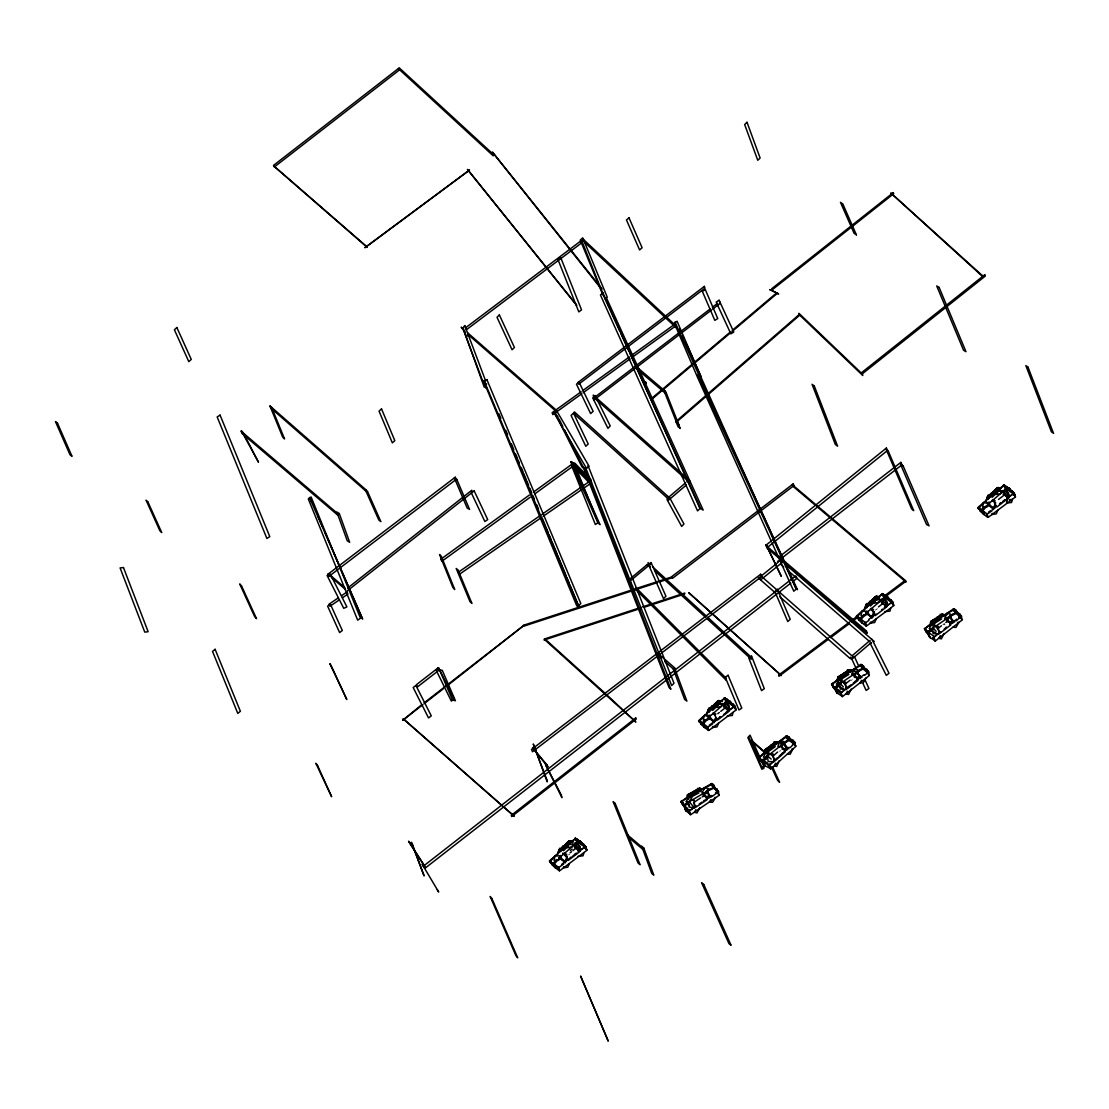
<?xml version="1.0" encoding="UTF-8"?>
<svg xmlns="http://www.w3.org/2000/svg" width="1109" height="1109" viewBox="0 0 1109 1109"><rect width="100%" height="100%" fill="white"/><g stroke="black" fill="none" stroke-linecap="round" stroke-linejoin="round"><path stroke-width="0.75" stroke-dasharray="5 3.75" d="M779.682 751.32L780.486 750.543M851.338 680.399L852.197 679.665M944.175 624.811L945.048 624.09M942.927 624.672L944.411 623.549M568.598 854.859L569.569 854.166M875.458 610.102L877.399 608.744"/><path stroke-width="1.5" d="M766.014 758.903L766.125 757.641L765.737 758.681M838.044 683.283L837.711 686.457L838.293 684.267M932.017 625.393L932.517 620.624L931.352 625.019M931.255 629.468L931.116 630.702L936.162 633.1M687.344 802.916L687.164 804.122L689.507 805.508M764.115 753.676L764.947 749.92M836.935 680.857L837.863 677.211L838.764 679.928M838.03 686.027L838.307 684.918L838.265 686.277L843.311 688.675M929.508 626.391L930.701 621.636L935.372 618.725L935.76 620.541L931.033 623.3L930.659 621.484L931.602 624.353M930.867 630.453L931.144 629.344M765.529 753.358L766.679 748.783M765.279 759.208L765.848 756.92M838.501 680.593L839.665 676.199M930.562 630.882L930.853 629.787M874.419 612.043L873.088 616.978L866.642 613.832L867.072 612.265M567.087 858.574L566.242 861.707L559.782 858.546L560.641 855.413M716.289 718.272L715.444 721.391L708.984 718.23L709.829 715.111M995.577 505.191L994.718 508.338L988.271 505.191L989.131 502.058M687.83 799.395L688.994 795.195M686.804 804.205L687.372 802.098M890.777 608.092L889.931 611.142L884.927 611.613M1007 501.337L1007.402 499.909M1006.778 502.155L1006.556 502.973L1011.56 502.502L1012.406 499.452L1009.065 499.757M583.889 852.766L583.057 855.801L578.066 856.3M733.091 712.449L732.259 715.499L727.254 715.984M686.416 798.563L687.4 795.028L688.232 799.256M686.942 803.859L687.247 802.791M557.591 854.249L559.116 849.702L559.643 850.298M706.281 715.444L708.318 709.4L709.372 710.592M863.966 611.073L865.99 605.015L866.517 605.597M985.596 502.432L987.62 496.375L988.674 497.553M866.6 603.532L864.23 609.798M988.23 494.891L985.859 501.157M559.726 848.233L557.342 854.471M708.928 707.93L706.544 714.154M866.961 614.081L868.084 611.17M988.59 505.441L989.713 502.529M560.1 858.796L561.223 855.885M709.289 718.493L710.412 715.582M775.538 763.228L774.359 766.028L776.73 766.444L779.1 760.843M870.676 621.969L870.163 623.147L874.641 622.523L876.249 618.85M992.305 513.342L991.793 514.507L996.27 513.883L997.878 510.209M563.816 866.711L563.317 867.862L567.78 867.224L569.388 863.551M713.018 726.395L712.505 727.559L716.982 726.908L718.59 723.248M874.169 611.627L871.466 617.145L865.602 612.917M847.415 691.24L846.084 693.943L848.579 694.47L851.213 689.063M995.12 504.373L993.096 508.504L987.856 504.969M940.252 635.665L938.935 638.368L941.416 638.881L944.064 633.489M715.832 717.44L713.808 721.571L708.554 718.022M695.856 809.709L694.4 812.301L696.979 812.939L699.876 807.74M861.596 680.302L860.168 682.811L863.162 682.978L866.032 677.946M710.911 799.644L709.372 802.029L712.546 802.334L715.61 797.537L714.598 797.454M555.789 855.302L549.717 862.137L554.431 863.897L558.077 859.808M559.283 858.435L560.502 857.077M707.265 719.491L703.619 723.595L698.92 721.82L704.991 714.986L709.705 716.761M862.677 610.629L856.592 617.436L861.277 619.155L864.937 615.079M987.772 505.066L982.907 510.514L978.221 508.795L984.307 501.989L988.992 503.708M773.555 761.134L769.022 765.806L763.089 760.705L767.636 756.033L771.185 759.097M759.166 757.821L763.713 753.163M763.727 761.218L768.287 756.56M781.291 754.203L782.885 752.664M786.808 740.632L782.982 744.305L788.887 748.783M790.163 747.563L795.278 742.67L789.372 738.178M561.043 848.579L569.18 840.955L569.971 844.601M712.671 710.398L719.173 704.298L718.382 700.638L708.623 709.802L709.15 712.228M563.469 850.714L568.349 846.125M867.917 603.864L876.068 596.268L876.872 599.969M870.357 606.055L875.251 601.494M991.987 497.414L998.502 491.329L997.698 487.627L987.925 496.749L988.452 499.216M775.69 759.402L768.981 765.46L770.63 769.147L795.805 746.412L794.141 742.739L792.464 744.25M779.045 756.38L780.722 754.855M782.399 753.344L789.109 747.286M840.58 693.444L845.446 689.063M928.081 632.31L932.946 627.93L936.148 631.271M933.418 637.869L938.283 633.489M929.564 624.7L924.684 629.066L928.649 632.879L933.515 628.512M707.958 710.287L718.272 701.151M558.756 850.603L569.083 841.468M987.26 497.262L997.601 488.154M865.63 605.902L875.971 596.794L878.869 598.361M775.108 759.804L775.898 759.111M776.688 758.417L777.478 757.724M772.793 756.269L777.631 752.041M706.1 719.561L701.013 723.969L699.294 720.004L724.773 697.991L726.478 701.955L707.805 718.091M556.898 859.877L551.811 864.271L550.092 860.321L575.571 838.307L577.29 842.258L558.603 858.408M985.416 506.577L980.314 510.958L978.582 506.965L1004.102 485.049L1005.835 489.041L988.812 503.652M863.786 615.218L858.685 619.598L856.952 615.606L882.473 593.689L884.206 597.682L865.491 613.762M852.419 655.502L870.08 640.392M871.244 642.596L851.615 659.384L850.451 657.18M685.487 482.928L667.479 498.232L668.311 500.353L686.319 485.035M686.873 481.75L688.259 480.571L689.091 482.692M730.11 332.187L652.328 397.84L652.716 398.505L731.524 331.979M732.19 330.44L776.785 292.804L777.159 293.469L732.564 331.106M854.609 681.883L856.592 680.219M945.714 627.763L946.573 627.029M860.556 669.268L856.384 672.733L861.832 677.641M864.604 675.339L868.777 671.888L863.343 666.966M953.407 613.693L949.235 617.145L954.669 622.066M956.055 620.915L961.628 616.313L956.18 611.392M778.463 562.027L759.305 577.539L760.663 579.882L782.774 561.986L781.415 559.643L779.946 560.835M347.769 587.978L471.796 490.247L472.489 492.202L347.422 590.75M686.374 797.912L681.217 801.959L684.516 806.146L689.673 802.098M840.525 693.111L844.129 690.283M845.931 688.869L849.536 686.041M853.14 683.213L854.942 681.799M856.744 680.385L863.953 674.743M958.592 617.755L960.394 616.341L962.071 620.028L935.053 641.224L933.376 637.536L936.98 634.708M938.782 633.294L940.584 631.88M944.189 629.053L945.991 627.639M949.581 624.811L956.79 619.169M790.772 583.126L424.858 868.389L423.624 865.99L795.735 575.89L796.983 578.288L793.254 581.185M421.392 704.977L402.692 720.351L422.973 704.589M424.095 702.884L445.735 686.083M447.093 685.029L524.183 625.171L447.315 685.695M424.331 703.536L443.267 688.841M717.814 713.641L719.284 712.491M720.753 711.354L725.91 707.362M570.081 852.807L571.565 851.67M573.034 850.52L576.708 847.664L579.175 852.1L568.335 860.362L564.952 854.609M723.914 714.21L724.787 713.544M726.52 712.2L725.646 712.865L734.74 706.114L736.237 709.885L708.928 730.401L707.431 726.631M727.379 711.534L728.253 710.855M574.725 854.526L576.458 853.181L572.798 855.996M999.154 489.998L1000.263 489.138M998.571 499.424L1005.211 494.309M1003.215 501.171L1004.948 499.826M1007.554 497.83L1006.681 498.496L1014.056 493.103L1015.553 496.915L988.202 517.348L986.705 513.536M877.524 598.638L878.633 597.779M878.425 606.928L883.582 602.949M881.586 609.811L882.445 609.132M884.192 607.801L885.925 606.471M774.775 742.753L776.245 741.616L776.799 744.111M594.618 397.396L710.231 308.912M712.325 307.304L717.592 303.27M711.742 309.841L594.036 399.933L593.565 398.2M712.796 309.037L720.157 303.409L719.686 301.662M765.182 750.1L773.292 743.876M570.373 850.464L572.189 849.092M847.082 687.83L847.941 687.178M848.787 686.54L851.338 684.6M945.894 622.426L947.377 621.303M850.09 680.247L844.906 684.184L841.953 681.078M941.444 625.795L937.743 628.609L935.788 626.543M465.309 327.987L581.047 240.778L581.795 242.788L466.057 329.997M709.247 725.258L720.171 717.052M561.875 864.202L569.153 858.726M988.521 512.178L990.351 510.805M992.167 509.447L995.813 506.73M999.472 503.999L1001.288 502.64M1003.118 501.282L1004.934 499.909M828.132 638.077L778.643 675.118L778.989 676.268L828.492 639.214M829.185 637.287L849.203 622.301M850.256 621.511L857.631 615.994M883.956 596.295L905.013 580.52L905.374 581.671L885.356 596.656M830.599 637.647L849.549 623.452M851.657 621.872L857.978 617.145M868.721 619.446L876.013 613.998M885.134 607.191L892.426 601.743L893.923 605.556L866.573 625.989L865.075 622.177M529.34 495.071L440.925 559.144L441.784 561.32L530.185 497.248M533.762 491.869L573.547 463.035L574.393 465.212M534.607 494.032L573.284 466.002M703.633 800.837L704.575 800.157M581.116 391.768L552.143 412.673L552.809 414.627L581.781 393.723M582.502 390.77L629.413 356.918M632.172 354.922L674.951 324.064M583.168 392.725L630.078 358.872M632.837 356.876L675.617 326.018M776.258 741.644L765.265 749.587L765.806 752.054M766.069 753.288L775.233 746.662M710.772 788.513L706.294 791.715L711.216 797.038L718.687 791.687L713.752 786.378M705.282 720.226L706.821 719.131M706.655 728.114L712.837 723.72M559.158 858.338L560.71 857.243L565.174 862.941M559.005 867.335L563.635 864.036M983.018 508.269L987.662 504.969M987.481 513.938L992.111 510.653M862.941 615.8L864.479 614.705M864.299 623.674L868.943 620.388M719.464 717.357L720.434 716.677M569.652 858.103L571.232 856.98M999.722 503.625L1000.692 502.945M541.067 514.964L458.35 572.244L459.237 574.42L540.845 517.903M542.176 514.202L580.769 487.461M582.987 485.936L590.695 480.585L591.582 482.762L583.861 488.112M543.05 516.378L581.657 489.637M854.595 673.773L833.58 688.107L831.708 684.225L860.362 664.665L862.234 668.561L856.508 672.47M696.355 805.966L688.703 811.178L688.065 810.554M702.08 802.07L699.252 803.942M705.906 799.464L711.645 795.569M715.471 792.963L717.371 791.66L719.076 795.375L690.408 814.879L689.271 812.412M338.106 598.014L329.123 604.1L329.928 606.276L338.91 600.191M341.697 595.575L347.089 591.929L347.893 594.091L342.501 597.751M838.154 677.391L849.896 669.586M930.992 621.816L933.348 620.264M934.915 619.21L942.747 614.012M693.582 802.569L700.652 797.926M702.233 796.886L703.799 795.86M719.88 701.65L725.023 698.323L730.041 701.387M724.912 704.714L728.336 702.496M570.678 841.967L575.821 838.64L580.839 841.703M575.71 845.03L579.134 842.812M727.684 701.969L724.26 704.187L729.75 709.677L734.893 706.364L729.403 700.874M999.209 488.695L1004.352 485.382L1009.37 488.404M1004.227 491.717L1007.651 489.513M877.579 597.335L882.722 594.022L887.741 597.044M882.598 600.357L886.022 598.153M885.384 597.626L881.946 599.83L887.422 605.292L892.579 601.993L887.089 596.531M848.829 674.48L839.139 680.524L838.182 676.92L849.813 669.656L850.451 672.054M941.68 618.905L931.99 624.949L931.033 621.345L942.65 614.081L943.288 616.479M777.52 561.473L780.32 559.782L782.399 561.598M789.192 740.299L782.774 744.139L779.53 741.2L787.556 736.418L790.8 739.343M688.994 794.501L690.228 793.794M691.864 792.852L700.084 788.139M690.865 797.205L698.989 792.852M946.379 613.707L954.78 609.423L957.455 612.667M955.778 613.527L949.054 616.964M862.927 669.115L856.203 672.539L853.528 669.282L861.943 664.998L864.618 668.256M329.179 574.517L327.072 575.474L343.735 608.328L346.895 606.9L330.232 574.032M704.049 787.972L712.768 784.215L714.848 787.764M706.128 791.521L713.115 788.513M641.057 607.344L544.242 639.047L544.089 640.032L640.919 608.328M642.61 606.845L684.78 593.038L684.641 594.008L644.038 607.302M657.29 582.627L524.002 626.1L524.086 625.088L672.193 576.791L672.096 577.803L658.94 582.1M999.542 488.833L996.603 488.889L999.819 490.788M1001.275 490.76L1005.683 490.691L1004.394 489.928M876.443 597.501L879.382 597.46M881.114 599.373L884.053 599.331L882.764 598.569M720.226 701.858L717.287 701.9L720.476 703.744M721.945 703.716L726.353 703.661L725.078 702.926M572.494 842.147L568.099 842.202L570.012 843.311M574.212 844.004L577.151 843.963L575.238 842.868M705.047 796.373L710.107 796.387L706.807 790.357M792.006 748.894L792.893 748.908L790.232 754.162L787.432 754.106M780.098 742.254L774.9 742.143L776.827 742.6M768.606 753.857L773.098 753.981L774.137 761.717L768.149 761.536L767.733 758.445M780.736 744.084L784.326 744.25L781.415 743.377M778.504 742.503L773.611 742.226L776.508 743.127M957.926 622.315L958.883 622.371L956 627.403L953.005 627.237M946.809 614.816L941.416 614.428L943.163 615.065M853.972 670.39L848.565 670.016L850.312 670.64M948.223 616.951L950.635 617.172M855.386 672.525L857.798 672.747L855.094 671.638M945.228 614.954L940.058 614.455L944.106 616.16M852.391 670.529L847.207 670.03L851.268 671.735M935.275 626.044L938.2 626.349L938.949 634.057L933.113 633.461L932.808 630.369M840.982 681.481L843.894 681.772M704.354 789.123L698.781 788.457L700.347 789.248M706.488 791.646L707.75 791.812M781.457 743.668L784.021 744L787.376 749.684L781.9 748.949M702.801 789.137L697.381 788.416L701.082 790.454M949.041 616.659L950.371 616.895L953.088 622.87L948.916 622.135M856.19 672.234L857.52 672.47L860.251 678.445L856.079 677.71M691.364 799.839L694.192 800.351L694.65 808.017L689.008 806.992L688.828 803.928M706.142 791.216L707.514 791.507L709.594 797.731L705.296 796.789M782.011 742.711L784.215 743.238L787.598 748.339L783.079 748.755L781.498 746.385M1001.288 488.334L997.934 487.489L1000.526 488.431M879.659 596.975L876.304 596.129L878.896 597.072M722.389 701.47L718.618 700.5L721.21 701.415M573.201 841.773L569.416 840.816L572.798 842.008M724.51 702.344L727.033 702.981L726.243 702.704M575.308 842.646L577.831 843.297L577.04 843.02M949.554 615.8L953.463 621.511L948.652 621.733L947.987 620.486M856.716 671.375L860.612 677.086L855.815 677.308L855.136 676.06M1005.558 489.707L1006.348 489.998M883.928 598.347L884.719 598.638M726.367 702.815L728.779 706.281M577.179 843.117L580.326 848.122L579.383 847.733M1005.683 489.804L1008.83 494.794L1007.887 494.392M884.053 598.444L887.2 603.435L886.257 603.033M992.68 499.715L995.244 500.977M871.05 608.356L873.615 609.617M713.392 712.796L715.957 714.057M564.19 853.098L566.754 854.374M767.373 762.895L762.812 760.552L764.6 765.557L770.686 768.689L768.897 763.671M874.973 597.529L877.538 599.04M486.643 384.102L484.217 382.647L576.819 605.958L579.245 607.413L569.984 585.081M840.539 691.323L834.994 687.705L836.727 692.737L842.272 696.355L841.066 692.834M984.39 513.107L983.364 512.413L984.043 513.425M986.594 515.144L986.442 514.479M864.299 622.773L865.477 624.131L864.466 623.452M991.945 500.395L995.799 502.987M870.315 609.035L872.949 610.796M704.603 725.841L704.756 726.492M706.807 727.878L707.833 728.571L707.168 727.559M555.914 866.489L554.888 865.796L556.066 867.155M712.657 713.461L715.291 715.236M563.455 853.778L567.309 856.37L564.606 861.887L558.742 857.631M726.963 704.451L729.237 706.003L729.417 711.008L723.72 707.126L723.609 703.799M577.775 844.767L580.049 846.319L580.215 851.31L574.531 847.442L574.42 844.115M1006.279 491.453L1008.566 493.02L1008.719 497.983L1003.021 494.073M883.513 599.317L886.937 601.66L887.089 606.623L881.392 602.714L881.295 599.401M768.19 764.96L769.84 767.123L769.244 766.707M687.566 808.378L683.837 805.328L685.501 810.374L690.477 814.45L688.814 809.404M933.21 637.425L934.222 639.2L933.14 638.285M838.182 691.17L840.913 693.458M815.212 505.149L792.519 485.922L792.367 484.758L905.859 580.922L906.011 582.073L831.611 519.04M816.474 506.217L830.35 517.972M330.454 575.405L344.442 587.368L345.495 589.461L331.494 577.498M330.427 576.583L328.292 573.575M661.227 658.496L657.706 655.461L657.401 652.938L674.979 668.117L675.298 670.64L664.748 661.532M786.572 565.23L874.239 641.487M780.653 564.19L783.786 566.921M787.958 570.553L871.452 643.178M501.975 805.55L403.052 718.646L514.271 816.238L503.209 806.617M463.285 328.999L461.192 327.169L465.239 332.076M467.471 332.645L555.318 409.304L556.233 411.467L468.372 334.807M761.065 576.001L853.043 656.764M758.32 577.9L775.69 593.163M779.779 596.753L850.284 658.663M751.639 740.479L764.489 751.763M751.056 740.535L764.877 752.692M769.535 753.399L771.712 755.312M595.394 397.022L593.246 395.123L593.828 397.479L690.186 482.983L689.604 480.627L596.462 397.965M711.077 612.778L688.689 592.622L781.388 675.603L712.089 613.693M605.237 693.402L544.755 638.77L545.157 640.073L604.627 693.804M606.235 694.317L635.873 722.028L605.639 694.719M650.373 564.744L648.086 562.651L648.211 564.786L650.498 566.879M652.66 566.851L706.475 616.174M707.625 617.228L751.14 657.11L751.264 659.245L706.599 618.309M655.072 571.08L705.463 617.256M584.277 241.956L676.199 327.765L675.547 325.45L582.599 238.671L583.251 240.986M604.752 298.293L606.651 300.179L605.888 298.266M760.372 758.764L758.806 757.211L761.62 760.816L760.76 759.152M631.409 583.126L629.247 580.964L629.385 583.071L632.615 586.314M635.707 587.437L682.992 634.916M684.073 635.998L699.127 651.108M700.195 652.189L725.993 678.084L726.132 680.191L682.063 635.942M635.845 589.544L680.981 634.875M573.921 464.061L571.509 461.635L572.286 463.825L590.404 482.082L589.628 479.892L576.347 466.501M857.978 617.949L859.336 619.571L856.245 616.188L857.257 617.477M572.993 466.099L571.911 465.004L574.753 463.105L590.889 479.573L588.061 481.472L576.223 469.398M689.063 812.356L689.548 812.869L689.049 811.552M843.311 686.845L840.095 683.504L835.229 687.885L839.513 692.335M1002.245 491.204L1004.213 493.269M880.615 599.844L882.584 601.91M722.929 704.243L724.912 706.322M573.727 844.559L575.723 846.638M562.693 853.126L565.673 856.231M1012.545 492.493L1008.4 487.78L1015.262 496.735L1013.363 493.768M762.451 759.54L764.226 761.703L765.362 766.18L760.899 760.746L759.762 756.283M601.91 288.825L492.382 152.058L601.688 289.435M687.76 795.208L689.604 797.51M989.2 503.874L993.664 509.558M981.479 509.364L984.154 512.76M867.571 612.515L872.034 618.198M859.849 618.004L861.624 620.264M979.954 509.655L980.952 510.93L977.875 507.548L978.887 508.837M925.363 629.704L924.365 628.443L926.861 632.241L926.029 630.55M709.912 716.927L714.376 722.624M702.191 722.416L704.867 725.841M552.989 862.733L557.453 868.43M927.581 631.076L930.229 637.841L926.431 632.033L925.641 628.928M834.73 686.651L837.392 693.416L833.594 687.608L832.457 683.172M577.276 848.33L579.05 851.171L578.191 851.837L585.552 846.43L587.049 850.201L559.726 870.717L558.229 866.933M423.61 866.6L422.169 864.244L438.679 892.01L437.237 889.64M725.841 707.459L728.377 711.784L717.523 720.06L715 715.735M782.621 747.563L785.172 751.902L775.26 760.719L771.878 754.938M556.524 410.552L589.031 466.14L586.55 468.455L554.043 412.867M1005.988 495.862L1007.679 498.759L996.825 507.007L994.288 502.668M884.358 604.502L886.049 607.399L875.195 615.647L871.813 609.853M948.361 620.486L950.787 624.922L940.127 633.142L936.883 627.237M855.51 676.06L857.95 680.496L847.276 688.731L844.032 682.811M946.545 617.81L947.308 619.238M853.694 673.385L854.471 674.813M704.894 795.084L707.209 799.603L695.87 807.186L693.555 802.666M558.187 417.247L554.348 411.896L581.934 466.82L583.93 468.511L564.62 430.07M559.102 419.091L562.79 426.411M871.979 639.297L889.03 673.302L886.285 675.339L870.357 643.594M682.285 803.581L683.089 805.286L680.94 801.308L681.744 803.013M946.032 618.891L947.405 621.872M852.502 672.983L854.568 677.447M705.962 390.742L699.419 376.533L697.561 374.592L795.624 587.784L797.482 589.711L713.156 406.379M706.613 392.17L712.505 404.951M772.46 766.721L779.599 782.261L777.645 780.473L771.393 766.887M764.24 751.347L764.683 752.318M867.557 671.915L869.234 675.603L842.216 696.799L841.093 694.345M858.241 664.998L854.36 656.459L851.56 658.427L855.441 666.966M865.048 679.942L868.943 688.481L866.143 690.436L863.218 684.031M606.332 297.656L703.189 510.098L700.708 508.726L629.676 352.939M603.837 296.283L619.986 331.688M620.638 333.102L626.446 345.856M627.084 347.269L629.025 351.511M679.595 328.929L680.385 330.69M682.77 335.972L684.35 339.493M685.14 341.253L701.013 376.45L698.767 374.759L674.965 321.97M773.846 539.085L700.042 375.078L697.519 377.31L771.309 541.303M774.484 540.499L796.304 588.99L793.781 591.222L771.961 542.731M760.372 758.501L750.031 735.17L747.854 737.568L761.952 769.369L764.129 766.971L760.843 759.554M311.934 502.349L309.494 497.442L362.643 619.099L340.158 567.364M317.687 515.616L319.42 519.594M320.002 520.925L322.871 527.551M324.604 531.53L339.59 566.034M680.912 330.177L677.086 321.236L674.314 323.246L697.325 376.852L700.098 374.842L681.688 331.965M751.472 739.953L751.902 740.951M752.318 741.935L753.163 743.903M753.593 744.888L754.023 745.886M754.869 747.854L755.298 748.838M755.714 749.836L756.574 751.805M756.99 752.789L757.419 753.773M757.849 754.772L758.265 755.756M759.97 759.707L760.386 760.691M762.937 766.61L763.796 768.592L761.633 766.929L748.88 737.319M703.938 793.781L704.492 795.07M498.995 413.879L500.838 418.343M505.787 430.25L507.631 434.714M511.332 443.655L513.814 449.602M515.657 454.066L517.515 458.544M518.125 460.027L519.359 463.007M521.216 467.471L523.074 471.935M523.684 473.432L526.151 479.379M526.775 480.876L528.619 485.34M529.852 488.32L531.71 492.784M532.944 495.765L534.178 498.731M536.645 504.692L538.503 509.156M542.204 518.083L548.373 532.972M548.997 534.469L551.464 540.416M552.074 541.913L553.932 546.377M554.555 547.86L557.023 553.821M557.633 555.304L566.283 576.153M566.893 577.637L569.361 583.597M607.275 297.267L582.752 237.853L580.257 240.057L603.144 295.521M339.077 565.673L311.102 496.984L308.302 498.939L357.68 620.153L360.48 618.212L339.631 567.032M581.74 240.708L603.213 294.453M588.075 465.655L674.009 683.269L671.666 685.584L585.746 467.97M588.02 476.537L585.164 469.204L583.265 467.263L586.12 474.61M589.738 480.946L670.903 689.299L668.99 687.358L587.839 479.005M550.327 860.681L551.866 864.701L555.429 867.876L553.904 863.856M467.291 334.488L467.984 336.401M483.815 380.609L486.574 388.289L484.148 386.93L463.507 329.276M702.676 793.351L703.73 796.456M701.013 791.771L699.904 788.236L687.732 794.765L688.841 798.3M866.295 605.389L866.836 607.857M767.317 755.354L767.525 756.893M845.363 681.924L846.112 689.646L840.275 689.036L839.97 685.944M554.985 856.12L554.084 860.362L558.908 860.002L559.809 855.76L554.985 856.12M704.187 715.804L703.286 720.046L708.11 719.686L709.011 715.444L704.187 715.804M861.873 611.447L860.972 615.703L865.796 615.37L866.711 611.114L861.873 611.447M983.503 502.807L982.602 507.063L987.426 506.73L988.341 502.474L983.503 502.807M646.339 383.451L645.618 382.175L646.339 383.451M467.527 169.497L576.625 305.211L467.527 169.497M875.348 600.121L874.488 603.157L878.91 602.229L879.77 599.193L875.348 600.121M996.977 491.481L996.118 494.517L1000.54 493.588L1001.399 490.552L996.977 491.481M568.446 844.753L567.586 847.775L572.008 846.819L572.854 843.783L568.446 844.753M717.648 704.437L716.788 707.473L721.21 706.502L722.056 703.48L717.648 704.437M780.181 740.84L777.866 746.371L781.388 746.995L783.689 741.45L780.181 740.84M854.263 668.935L851.698 674.286L855.316 675.076L857.881 669.739L854.263 668.935M947.1 613.36L944.535 618.711L948.153 619.501L950.718 614.15L947.1 613.36M704.853 787.653L702.066 792.783L705.768 793.753L708.554 788.638L704.853 787.653M766.305 751.999L763.352 757.114L765.709 757.516L768.662 752.387L766.305 751.999M839.499 679.235L836.338 684.128L838.806 684.627L841.967 679.748L839.499 679.235M932.336 623.66L929.176 628.54L931.643 629.053L934.804 624.159L932.336 623.66M689.327 797.024L685.986 801.641L688.537 802.264L691.877 797.634L689.327 797.024M464.796 325.63L462.689 328.028L483.08 382.106L485.188 379.708L464.796 325.63M563.15 846.015L559.865 849.633L560.364 851.504L563.649 847.886L563.15 846.015M712.352 705.712L709.067 709.316L709.566 711.188L712.851 707.57L712.352 705.712M870.038 601.328L866.739 604.932L867.252 606.831L870.537 603.227L870.038 601.328M991.668 492.687L988.369 496.291L988.881 498.191L992.167 494.586L991.668 492.687M669.323 497.137L667.022 499.577L681.661 526.415L683.962 523.975L669.323 497.137M595.062 395.511L592.774 397.895L607.94 428.337L610.213 425.939L595.062 395.511M486.865 379.569L484.591 381.926L578.51 605.888L580.797 603.532L486.865 379.569M499.369 314.942L497.012 317.285L512.067 349.792L514.424 347.464L499.369 314.942M568.57 841.246L564.772 845.03L565.188 846.763L569 842.992L568.57 841.246M717.773 700.943L713.974 704.714L714.39 706.461L718.202 702.676L717.773 700.943M875.458 596.587L871.66 600.357L872.09 602.118L875.888 598.347L875.458 596.587M997.088 487.946L993.29 491.717L993.719 493.477L997.518 489.707L997.088 487.946M747.009 122.267L744.652 124.541L757.766 160.278L760.122 158.019L747.009 122.267M602.852 292.693L600.44 294.994L697.547 510.875L699.973 508.587L602.852 292.693M573.519 413.158L571.08 415.445L585.774 446.275L588.214 443.988L573.519 413.158M777.312 589.309L774.872 591.568L787.778 621.539L790.218 619.266L777.312 589.309M176.858 327.515L174.404 329.775L188.807 361.673L191.261 359.413L176.858 327.515M651.08 562.554L648.613 564.828L663.487 598.541L665.954 596.282L651.08 562.554M381.524 408.902L379.056 411.134L392.35 442.879L394.818 440.647L381.524 408.902M578.981 381.967L576.472 384.227L590.626 413.602L593.135 411.356L578.981 381.967M836.727 680.274L831.847 684.641L835.798 688.453L840.677 684.087L836.727 680.274M628.983 217.808L626.474 220.012L639.602 249.955L642.111 247.737L628.983 217.808M799.242 314.499L677.086 420.505L677.516 421.226L799.658 315.219L799.242 314.499M438.776 668.062L436.197 670.266L451.335 701.096L453.914 698.892L438.776 668.062M647.226 564.592L628.165 580.409L628.775 582.142L647.822 566.325L647.226 564.592M215.104 649.292L212.526 651.427L237.797 713.406L240.376 711.271L215.104 649.292M886.382 448.05L766.167 545.073L767.345 547.499L887.547 450.462L886.382 448.05M984.75 274.741L861.665 372.582L862.192 373.927L985.277 276.099L984.75 274.741M893.313 192.619L771.767 288.7L772.114 289.865L893.66 193.784L893.313 192.619M689.174 801.474L684.031 805.522L688.758 811.497L693.901 807.449L689.174 801.474M786.018 736.168L759.013 757.405L760.899 761.259L787.903 740.022L786.018 736.168M635.734 717.953L511.318 815.323L511.734 816.529L636.15 719.159L635.734 717.953M398.519 68.453L273.521 165.393L274.353 166.96L399.337 70.019L398.519 68.453M437.93 668.006L416.568 684.586L417.594 686.818L438.956 670.238L437.93 668.006M900.882 462.37L778.809 557.134L779.96 559.518L902.033 464.768L900.882 462.37M415.903 685.445L413.172 687.538L428.545 717.939L431.276 715.859L415.903 685.445M760.622 574.268L531.516 749.49L532.5 751.75L761.606 576.528L760.622 574.268M455.272 477.217L327.89 574.282L328.846 576.458L456.229 479.393L455.272 477.217M793.198 483.884L671.763 576.625L672.608 578.246L794.03 485.506L793.198 483.884M704.381 286.385L578.052 382.425L578.621 384.227L704.95 288.201L704.381 286.385M330.343 604.114L327.626 606.179L339.617 632.56L342.321 630.494L330.343 604.114M560.655 257.482L557.952 259.52L578.815 311.892L581.518 309.855L560.655 257.482M469.44 170.121L365.041 247.626L469.44 170.121M574.31 463.617L571.551 465.6L595.381 524.543L598.139 522.561L574.31 463.617M751.583 656.168L748.838 658.136L761.55 690.63L764.295 688.675L751.583 656.168M953.199 609.091L924.546 628.651L926.431 632.532L955.071 612.986L953.199 609.091M769.244 746.773L764.78 749.809L765.085 751.68L769.549 748.644L769.244 746.773M728.072 675.27L725.231 677.183L738.968 709.996L741.796 708.096L728.072 675.27M474.181 490.899L471.311 492.812L484.855 521.507L487.724 519.594L474.181 490.899M580.201 841.176L575.058 844.504L580.548 849.993L585.691 846.666L580.201 841.176M1008.719 487.891L1003.576 491.19L1009.051 496.652L1014.208 493.353L1008.719 487.891M719.089 300.234L716.178 302.078L730.873 333.864L733.784 332.021L719.089 300.234M220.081 415.113L217.17 416.942L266.881 538.461L269.792 536.645L220.081 415.113M774.831 742.725L770.561 745.345L770.991 747.286L775.274 744.666L774.831 742.725M705.31 289.615L702.371 291.417L714.82 320.376L717.759 318.574L705.31 289.615M711.16 783.8L681.078 801.53L682.95 805.453L713.032 787.723L711.16 783.8M842.535 674.3L837.822 677.058L838.196 678.874L842.909 676.116L842.535 674.3M941.278 615.038L936.8 617.38L937.299 619.279L941.777 616.937L941.278 615.038M848.44 670.612L843.949 672.955L844.448 674.854L848.939 672.511L848.44 670.612M692.418 792.367L687.483 794.834L687.94 796.609L692.875 794.141L692.418 792.367M698.587 789.054L693.929 791.119L694.497 792.99L699.155 790.925L698.587 789.054M123.459 567.531L120.091 567.919L144.766 632.116L148.135 631.728L123.459 567.531M442.366 670.501L439.469 669.697L452.541 699.959L455.439 700.763L442.366 670.501M771.074 290.073L769.674 289.56L778.684 293.968L771.074 290.073M1004.851 485.479L1003.784 484.938L1004.657 486.588L1007.319 487.946L1004.851 485.479M884.289 594.674L882.154 593.578L883.027 595.228L885.689 596.587L884.289 594.674M727.13 699.252L724.454 697.88L727.989 700.902L727.13 699.252M577.928 839.568L575.252 838.196L578.787 841.204L577.928 839.568M789.345 737.249L786.517 735.752L787.03 737.43L789.858 738.927L789.345 737.249M903.128 465.863L900.605 464.519L926.542 524.502L929.079 525.86L903.128 465.863M456.742 479.324L454.343 477.937L467.18 508.033L469.578 509.419L456.742 479.324M1009.814 488.93L1003.423 485.104L1005.475 488.819L1011.879 492.646L1009.814 488.93M888.184 597.571L881.794 593.745L883.845 597.46L890.25 601.286L888.184 597.571M939.129 287.425L936.717 285.97L963.569 350.25L965.981 351.692L939.129 287.425M730.498 701.914L724.08 698.06L726.132 701.734L732.536 705.587L730.498 701.914M581.296 842.23L574.878 838.376L576.93 842.036L583.348 845.904L581.296 842.23M339.312 513.592L336.886 512.039L347.242 540.776L349.668 542.315L339.312 513.592M792.533 742.767L788.388 740.091L786.239 736.542L794.155 742.961L795.777 746.08L790.301 739.162L792.533 742.767M933.39 635.748L927.831 632.13L929.564 637.162L935.123 640.78L933.39 635.748M856.411 234.858L854.082 233.278L840.47 202.337L842.798 203.917L856.411 234.858M956.318 610.421L953.768 608.689L954.239 610.38L956.804 612.113L956.318 610.421M863.467 665.996L860.917 664.263L861.402 665.954L863.953 667.687L863.467 665.996M1027.988 367.134L1025.825 365.568L1051.387 431.789L1053.55 433.356L1027.988 367.134M675.409 670.266L673.121 668.602L684.627 699.46L686.915 701.124L675.409 670.266M987.759 517.362L983.323 514.049L982.311 510.417L978.831 507.34L980.37 511.388L983.933 514.534L982.38 510.473L986.733 513.744L987.759 517.362M866.129 626.003L861.693 622.69L860.681 619.058L857.202 615.98L858.74 620.028L862.303 623.175L860.75 619.113L865.103 622.385L866.129 626.003M708.471 730.415L704.035 727.074L703.023 723.484L707.459 726.825L708.471 730.415M559.269 870.717L554.833 867.39L553.821 863.8L558.257 867.141L559.269 870.717M814.283 385.974L812.051 384.296L835.368 444.501L837.6 446.178L814.283 385.974M677.904 422.876L675.755 421.24L678.112 426.757L680.219 428.421L677.904 422.876M703.73 884.455L701.609 882.778L728.96 943.62L731.081 945.298L703.73 884.455M367.564 491.661L365.457 489.984L378.765 519.941L380.858 521.618L367.564 491.661M959.257 616.105L955.556 613.083L953.407 609.479L957.109 612.501L959.257 616.105M866.42 671.68L862.705 668.672L860.57 665.053L864.271 668.075L866.42 671.68M57.516 423.25L55.45 421.572L69.978 454.718L72.043 456.395L57.516 423.25M888.351 451.349L886.285 449.63L911.653 508.934L913.719 510.639L888.351 451.349M643.761 847.983L641.667 846.222L651.732 873.393L653.811 875.153L643.761 847.983M642.125 847.262L627.334 834.73L628.124 836.907L642.901 849.439L642.125 847.262M664.97 391.006L638.909 368.826L639.491 371.168L665.566 393.348L664.97 391.006M866.434 630.966L766.167 545.656L766.943 547.957L867.21 633.267L866.434 630.966M336.789 512.843L241.124 431.193L241.998 433.411L337.677 515.061L336.789 512.843M572.729 463.493L570.678 461.746L598.001 522.935L600.038 524.682L572.729 463.493M714.044 785.38L711.784 783.425L714.501 787.071L714.044 785.38M366.552 246.42L274.131 166.295L367.204 247.39L366.552 246.42M366.289 490.081L270.097 406.033L271.012 408.181L367.19 492.23L366.289 490.081M615.162 803.429L613.125 801.655L638.022 862.954L640.059 864.743L615.162 803.429M666.01 392.323L663.917 390.465L676.74 422.876L678.833 424.733L666.01 392.323M703.106 723.539L699.529 720.379L701.068 724.385L704.631 727.559L703.106 723.539M982.075 275.379L890.79 192.98L982.782 276.695L982.075 275.379M668.062 496.541L574.393 411.883L574.739 414.392L668.408 499.036L668.062 496.541M493.117 154.165L399.212 67.829L399.309 69.479L493.214 155.815L493.117 154.165M458.211 570.331L456.215 568.473L469.953 601.591L471.935 603.448L458.211 570.331M862.358 374.052L798.924 313.306L799.353 314.776L862.774 375.521L862.358 374.052M271.816 407.862L269.958 406.033L282.698 437.112L284.556 438.942L271.816 407.862M147.982 502.086L146.055 500.159L159.821 530.67L161.748 532.583L147.982 502.086M700.666 722.708L698.573 720.587L701.664 723.983L700.666 722.708M551.464 863.024L549.371 860.889L552.462 864.285L551.464 863.024M716.733 791.202L711.354 784.202L716.733 791.202M243.19 432.69L241.346 430.749L258.48 462.203L243.19 432.69M241.499 585.829L239.696 583.93L254.737 616.784L256.539 618.67L241.499 585.829M441.41 556.524L439.566 554.555L452.916 587.548L454.745 589.517L441.41 556.524M890.915 601.133L886.77 596.42L893.632 605.375L890.915 601.133M733.229 705.504L729.07 700.749L735.946 709.718L733.229 705.504M584.041 845.82L579.868 841.066L586.744 850.035L584.041 845.82M795.084 742.683L792.755 740.008L795.264 744.097L795.084 742.683M1014.375 493.505L1012.087 490.857L1014.832 494.822L1014.375 493.505M892.745 602.145L890.458 599.498L893.202 603.462L892.745 602.145M735.059 706.516L732.772 703.855L735.517 707.819L735.059 706.516M585.857 846.832L583.584 844.171L586.314 848.135L585.857 846.832M491.855 898.498L490.136 896.474L516.004 955.792L517.723 957.816L491.855 898.498M547.194 765.168L532.472 747.618L548.012 767.068L547.194 765.168M960.422 616.549L957.053 612.431L962.099 619.681L960.422 616.549M867.585 672.123L864.202 668.006L869.248 675.256L867.585 672.123M317.507 765.404L315.857 763.311L331.619 796.719L317.507 765.404M833.192 686.138L831.528 684.017L834.023 687.816L833.192 686.138M961.351 616.341L959.34 613.471L961.545 617.741L961.351 616.341M868.513 671.915L866.503 669.046L868.707 673.315L868.513 671.915M717.426 791.868L714.543 787.473L719.131 795.014L717.426 791.868M424.068 865.103L408.542 841.204L425.024 866.891L424.068 865.103M767.303 546.834L765.959 544.644L781.277 576.306L767.303 546.834M331.203 665.844L329.886 663.639L346.798 699.488L331.203 665.844M718.341 791.729L716.664 788.679L718.535 793.101L718.341 791.729M561.334 795.098L545.489 764.572L561.916 797.662L561.334 795.098M412.493 844.517L411.314 842.23L424.095 875.944L412.493 844.517M684.932 806.7L681.827 800.559L686.083 811.095L684.932 806.7M607.288 1038.759L580.589 976.059L608.217 1041.171L607.288 1038.759M546.668 779.35L533.263 744L547.167 781.831L546.668 779.35"/></g></svg>
